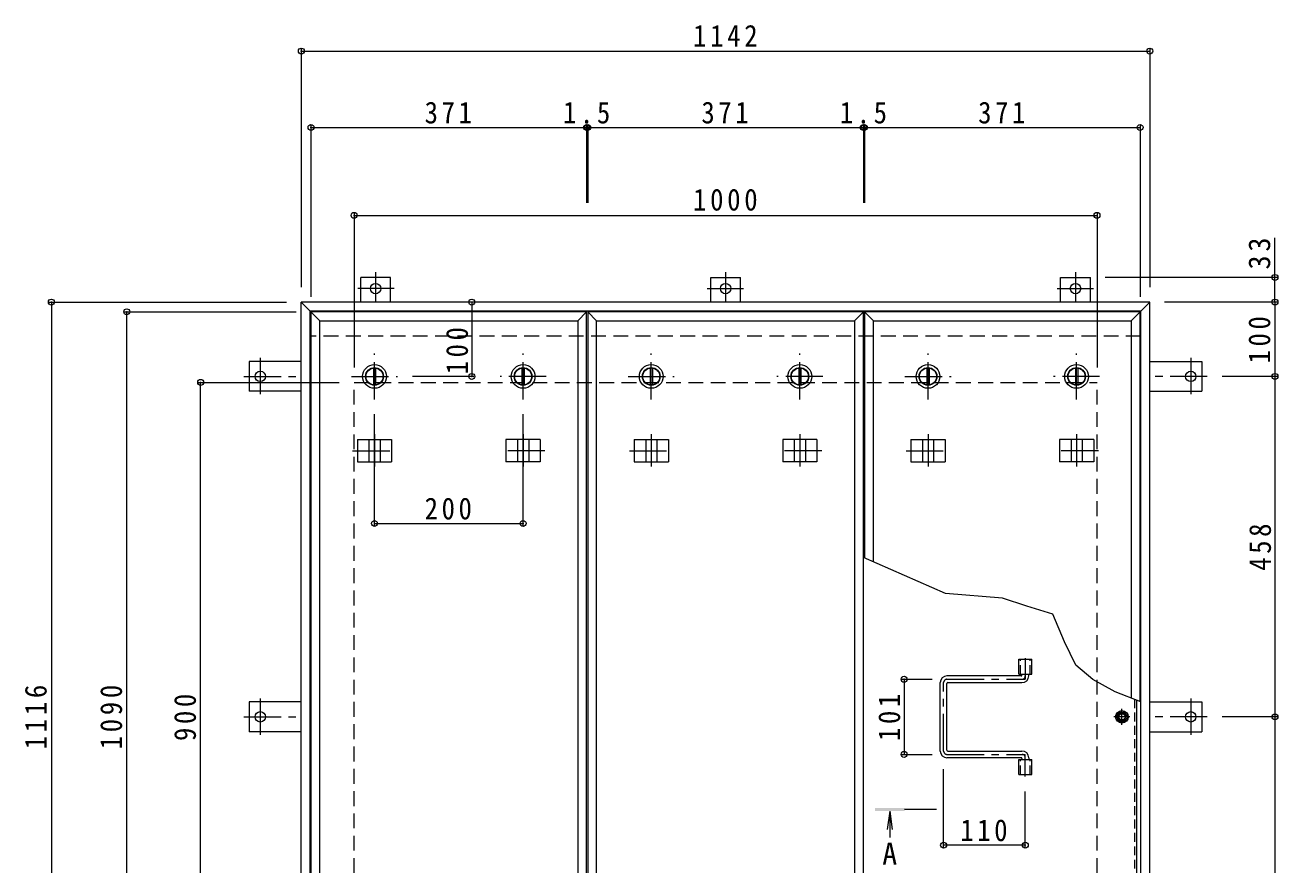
# Model space of a CAD drawing. Units: millimetres at full size, sheet at 1:10. Extents: x -2620 to 2719, y -1962 to 1752.
# Drawn here: x -2238 to -552, y 334 to 1464 of the extents above; entities that cross this region are included whole.
import ezdxf
from ezdxf.enums import TextEntityAlignment as Align

# ---------------------------------------------------------------- set-up
doc = ezdxf.new("R2010")
doc.units = ezdxf.units.MM
doc.header["$LTSCALE"] = 10
doc.header["$PDMODE"] = 32
doc.header["$PDSIZE"] = 8
for name, pattern in [('CHAIN1', [8, 5, -1, 1, -1]), ('DASHED1', [1.8, 1.2, -0.6]), ('DASHED2', [3, 2, -1])]:
    doc.linetypes.add(name, pattern=pattern)
for name, color, linetype, lineweight in [('0-1_躯体', 2, 'DASHED2', 9), ('0-2_仕上', 3, 'Continuous', 9), ('0-3_建具', 4, 'Continuous', 9), ('0-5_寸法', 7, 'DASHED1', 9), ('0-6_ハッチ', 6, 'Continuous', 9), ('0-7', 5, 'Continuous', 5), ('0-A', 3, 'CHAIN1', 9), ('0-B', 2, 'Continuous', 9), ('0-C', 2, 'Continuous', 9), ('0-E', 3, 'Continuous', 9), ('0-F', 7, 'Continuous', 9)]:
    doc.layers.add(name, color=color, linetype=linetype, lineweight=lineweight)
doc.styles.add('ＭＳ ゴシック', font='')
doc.styles.get('ＭＳ ゴシック').set_extended_font_data('MS Gothic')

msp = doc.modelspace()

# ---------------------------------------------------------------- linework, layer by layer
at = {"layer": '0-1_躯体'}
for p, q in [((-736.53, 1045.44), (-1854.53, 1045.44)), ((-1795.53, 983.44), (-795.53, 983.44)), ((-1795.53, 83.44), (-1795.53, 983.44)), ((-795.53, 83.44), (-795.53, 983.44))]:
    msp.add_line(p, q, dxfattribs=at)
at = {"layer": '0-2_仕上'}
for p, q in [((-1841.53, 1066.44), (-1853.53, 1078.44)), ((-1482.53, 1078.44), (-1853.53, 1078.44)), ((-1853.53, 1078.44), (-1853.53, -11.56)), ((-1841.53, 1066.44), (-1494.53, 1066.44)), ((-1841.53, 0.44), (-1841.53, 1066.44)), ((-1494.53, 1066.44), (-1482.53, 1078.44)), ((-1494.53, 1066.44), (-1494.53, 0.44)), ((-1482.53, -11.56), (-1482.53, 1078.44)), ((-1469.03, 1066.44), (-1481.03, 1078.44)), ((-1110.03, 1078.44), (-1481.03, 1078.44)), ((-1481.03, 1078.44), (-1481.03, -11.56)), ((-1469.03, 1066.44), (-1122.03, 1066.44)), ((-1469.03, 0.44), (-1469.03, 1066.44)), ((-1122.03, 1066.44), (-1110.03, 1078.44)), ((-1122.03, 1066.44), (-1122.03, 0.44)), ((-1110.03, -11.56), (-1110.03, 1078.44)), ((-1096.53, 1066.44), (-1108.53, 1078.44)), ((-737.53, 1078.44), (-1108.53, 1078.44)), ((-1108.53, 1078.44), (-1108.53, 747.2)), ((-1096.53, 741.96), (-1096.53, 1066.44)), ((-749.53, 1066.44), (-737.53, 1078.44)), ((-737.53, 554.21), (-737.53, 1078.44)), ((-900.68, 590.94), (-900.68, 610.94)), ((-900.68, 610.94), (-883.38, 610.94)), ((-883.38, 590.94), (-883.38, 610.94)), ((-900.68, 590.94), (-883.38, 590.94)), ((-900.68, 455.94), (-900.68, 475.94)), ((-900.68, 475.94), (-883.38, 475.94)), ((-883.38, 455.94), (-883.38, 475.94)), ((-900.68, 455.94), (-883.38, 455.94))]:
    msp.add_line(p, q, dxfattribs=at)
at = {"layer": '0-2_仕上', "linetype": 'DASHED1'}
for p, q in [((-898.38, 590.94), (-898.38, 610.94)), ((-885.68, 590.94), (-885.68, 610.94)), ((-898.38, 455.94), (-898.38, 475.94)), ((-885.68, 455.94), (-885.68, 475.94))]:
    msp.add_line(p, q, dxfattribs=at)
at = {"layer": '0-2_仕上', "color": 4}
for q in [(-1077.8, 381.77), (-1074.53, 370.96), (-1071.27, 381.77)]:
    msp.add_line((-1074.53, 406.56), q, dxfattribs=at)
at = {"layer": '0-2_仕上', "color": 4, "linetype": 'CHAIN1'}
msp.add_line((-1011.53, 408.56), (-1054.53, 408.56), dxfattribs=at)
at = {"layer": '0-2_仕上'}
msp.add_lwpolyline([(-1096.53, 1066.44), (-749.53, 1066.44), (-749.53, 558.86)], dxfattribs=at)
at = {"layer": '0-2_仕上', "color": 4}
msp.add_solid([(-1094.53, 406.56), (-1094.53, 410.56), (-1054.53, 406.56), (-1054.53, 410.56)], dxfattribs=at)
at = {"layer": '0-3_建具', "color": 2}
for p, q in [((-1866.53, 1091.44), (-1854.53, 1079.44)), ((-724.53, 1091.44), (-1866.53, 1091.44)), ((-1866.53, -24.56), (-1866.53, 1091.44)), ((-1854.53, -12.56), (-1854.53, 1079.44)), ((-736.53, -12.56), (-736.53, 1079.44)), ((-724.53, -24.56), (-724.53, 1091.44))]:
    msp.add_line(p, q, dxfattribs=at)
at = {"layer": '0-3_建具', "linetype": 'CHAIN1'}
for p, q in [((-1768.03, 913.56), (-1768.03, 870.32)), ((-1568.03, 913.56), (-1568.03, 870.32)), ((-1395.53, 913.56), (-1395.53, 870.32)), ((-1195.53, 913.56), (-1195.53, 870.32)), ((-1023.03, 913.56), (-1023.03, 870.32)), ((-823.03, 913.56), (-823.03, 870.32)), ((-1797.44, 891.44), (-1738.62, 891.44)), ((-1538.62, 891.44), (-1597.44, 891.44)), ((-1424.94, 891.44), (-1366.12, 891.44)), ((-1166.12, 891.44), (-1224.94, 891.44)), ((-1052.44, 891.44), (-993.62, 891.44)), ((-793.62, 891.44), (-852.44, 891.44))]:
    msp.add_line(p, q, dxfattribs=at)
at = {"layer": '0-3_建具'}
for p, q in [((-1791.12, 906.44), (-1744.95, 906.44)), ((-1791.12, 906.44), (-1791.12, 876.44)), ((-1775.53, 906.44), (-1775.53, 876.44)), ((-1760.53, 906.44), (-1760.53, 876.44)), ((-1744.95, 906.44), (-1744.95, 876.44)), ((-1544.95, 906.44), (-1591.12, 906.44)), ((-1591.12, 906.44), (-1591.12, 876.44)), ((-1575.53, 906.44), (-1575.53, 876.44)), ((-1560.53, 906.44), (-1560.53, 876.44)), ((-1544.95, 906.44), (-1544.95, 876.44)), ((-1418.62, 906.44), (-1372.45, 906.44)), ((-1418.62, 906.44), (-1418.62, 876.44)), ((-1403.03, 906.44), (-1403.03, 876.44)), ((-1388.03, 906.44), (-1388.03, 876.44)), ((-1372.45, 906.44), (-1372.45, 876.44)), ((-1172.45, 906.44), (-1218.62, 906.44)), ((-1218.62, 906.44), (-1218.62, 876.44)), ((-1203.03, 906.44), (-1203.03, 876.44)), ((-1188.03, 906.44), (-1188.03, 876.44)), ((-1172.45, 906.44), (-1172.45, 876.44)), ((-1046.12, 906.44), (-999.95, 906.44)), ((-1046.12, 906.44), (-1046.12, 876.44)), ((-1030.53, 906.44), (-1030.53, 876.44)), ((-1015.53, 906.44), (-1015.53, 876.44)), ((-999.95, 906.44), (-999.95, 876.44)), ((-799.95, 906.44), (-846.12, 906.44)), ((-846.12, 906.44), (-846.12, 876.44)), ((-830.53, 906.44), (-830.53, 876.44)), ((-815.53, 906.44), (-815.53, 876.44)), ((-799.95, 906.44), (-799.95, 876.44)), ((-1791.12, 876.44), (-1744.95, 876.44)), ((-1544.95, 876.44), (-1591.12, 876.44)), ((-1418.62, 876.44), (-1372.45, 876.44)), ((-1172.45, 876.44), (-1218.62, 876.44)), ((-1046.12, 876.44), (-999.95, 876.44)), ((-799.95, 876.44), (-846.12, 876.44))]:
    msp.add_line(p, q, dxfattribs=at)
at = {"layer": '0-3_建具', "color": 2}
msp.add_lwpolyline([(-724.53, 1091.44), (-736.53, 1079.44), (-1854.53, 1079.44)], dxfattribs=at)
at = {"layer": '0-5_寸法', "linetype": 'Continuous'}
for points in [[(-855.05, 671.77), (-890.01, 682.46), (-922.57, 693.26), (-999.42, 699.5), (-1110.03, 747.86)], [(-736.53, 553.82), (-771.08, 567.2), (-801.31, 583.62), (-823.88, 602.86), (-839.23, 634.31), (-855.05, 671.77)]]:
    msp.add_lwpolyline(points, dxfattribs=at)
at = {"layer": '0-6_ハッチ', "linetype": 'CHAIN1'}
for p, q in [((-892.03, 612.32), (-892.03, 583.94)), ((-1002.03, 487.45), (-1002.03, 579.43)), ((-997.52, 583.94), (-892.03, 583.94)), ((-997.52, 482.94), (-892.03, 482.94)), ((-892.03, 453.05), (-892.03, 482.94))]:
    msp.add_line(p, q, dxfattribs=at)
at = {"layer": '0-6_ハッチ'}
for p, q in [((-896.53, 589.44), (-896.53, 590.94)), ((-887.53, 588.44), (-887.53, 590.94)), ((-1006.53, 487.44), (-1006.53, 579.44)), ((-897.53, 588.44), (-997.53, 588.44)), ((-997.53, 488.44), (-997.53, 578.44)), ((-996.53, 579.44), (-896.53, 579.44)), ((-897.53, 478.44), (-997.53, 478.44)), ((-996.53, 487.44), (-896.53, 487.44)), ((-896.53, 477.44), (-896.53, 475.94)), ((-887.53, 478.44), (-887.53, 475.94))]:
    msp.add_line(p, q, dxfattribs=at)
for centre, radius, start, end in [((-997.53, 579.44), 9, 90, 180), ((-996.53, 578.44), 1, 90, 180), ((-897.53, 589.44), 1, 270, 0), ((-896.53, 588.44), 9, 270, 0), ((-997.53, 487.44), 9, 180, 270), ((-996.53, 488.44), 1, 180, 270), ((-897.53, 477.44), 1, 0, 90), ((-896.53, 478.44), 9, 0, 90)]:
    msp.add_arc(centre, radius, start, end, dxfattribs=at)
at = {"layer": '0-6_ハッチ', "linetype": 'CHAIN1'}
for centre, radius, start, end in [((-997.52, 579.43), 4.51, 90, 180), ((-896.53, 588.44), 4.5, 270.29569, 0), ((-997.52, 487.45), 4.51, 180, 270), ((-896.53, 478.44), 4.5, 0, 89.70431)]:
    msp.add_arc(centre, radius, start, end, dxfattribs=at)
at = {"layer": '0-7'}
for radius in [5, 4.19]:
    msp.add_circle((-762.03, 533.44), radius, dxfattribs=at)
at = {"layer": '0-A', "linetype": 'DASHED1'}
msp.add_line((-745.23, 557.19), (-745.23, 33.14), dxfattribs=at)
at = {"layer": '0-A'}
for p, q in [((-762.03, 522.76), (-762.03, 544.12)), ((-751.35, 533.44), (-772.71, 533.44))]:
    msp.add_line(p, q, dxfattribs=at)
at = {"layer": '0-A', "linetype": 'Continuous'}
msp.add_line((-742.03, 29.94), (-742.03, 555.95), dxfattribs=at)
at = {"layer": '0-B'}
for p, q in [((-769.53, 533.44), (-765.78, 539.94)), ((-765.78, 539.94), (-758.29, 539.94)), ((-754.53, 533.44), (-758.29, 539.94)), ((-769.53, 533.44), (-765.78, 526.94)), ((-765.78, 526.94), (-758.29, 526.94)), ((-754.53, 533.44), (-758.29, 526.94))]:
    msp.add_line(p, q, dxfattribs=at)
for radius in [8.5, 6.5]:
    msp.add_circle((-762.03, 533.44), radius, dxfattribs=at)
at = {"layer": '0-C', "linetype": 'CHAIN1'}
for p, q in [((-1768.03, 960.44), (-1768.03, 1022.44)), ((-1568.03, 960.44), (-1568.03, 1022.44)), ((-1395.53, 960.44), (-1395.53, 1022.44)), ((-1195.53, 960.44), (-1195.53, 1022.44)), ((-1023.03, 960.44), (-1023.03, 1022.44)), ((-823.03, 960.44), (-823.03, 1022.44)), ((-1799.03, 991.44), (-1737.03, 991.44)), ((-1537.03, 991.44), (-1599.03, 991.44)), ((-1426.53, 991.44), (-1364.53, 991.44)), ((-1164.53, 991.44), (-1226.53, 991.44)), ((-1054.03, 991.44), (-992.03, 991.44)), ((-792.03, 991.44), (-854.03, 991.44))]:
    msp.add_line(p, q, dxfattribs=at)
at = {"layer": '0-C'}
for p, q in [((-1769.53, 1002.84), (-1769.53, 980.04)), ((-1766.53, 1002.84), (-1766.53, 980.04)), ((-1569.53, 1002.84), (-1569.53, 980.04)), ((-1566.53, 1002.84), (-1566.53, 980.04)), ((-1397.03, 1002.84), (-1397.03, 980.04)), ((-1394.03, 1002.84), (-1394.03, 980.04)), ((-1197.03, 1002.84), (-1197.03, 980.04)), ((-1194.03, 1002.84), (-1194.03, 980.04)), ((-1024.53, 1002.84), (-1024.53, 980.04)), ((-1021.53, 1002.84), (-1021.53, 980.04)), ((-824.53, 1002.84), (-824.53, 980.04)), ((-821.53, 1002.84), (-821.53, 980.04))]:
    msp.add_line(p, q, dxfattribs=at)
for centre, radius in [((-1768.03, 991.44), 16), ((-1768.03, 991.44), 12), ((-1768.03, 991.44), 11.5), ((-1568.03, 991.44), 16), ((-1568.03, 991.44), 12), ((-1568.03, 991.44), 11.5), ((-1395.53, 991.44), 16), ((-1395.53, 991.44), 12), ((-1395.53, 991.44), 11.5), ((-1195.53, 991.44), 16), ((-1195.53, 991.44), 12), ((-1195.53, 991.44), 11.5), ((-1023.03, 991.44), 16), ((-1023.03, 991.44), 12), ((-1023.03, 991.44), 11.5), ((-823.03, 991.44), 16), ((-823.03, 991.44), 12), ((-823.03, 991.44), 11.5)]:
    msp.add_circle(centre, radius, dxfattribs=at)
at = {"layer": '0-E', "linetype": 'CHAIN1'}
for p, q in [((-1766.53, 1131.8), (-1766.53, 1091.64)), ((-1295.53, 1131.8), (-1295.53, 1091.64)), ((-824.53, 1131.8), (-824.53, 1091.64)), ((-1741.69, 1109.64), (-1790.58, 1109.64)), ((-1320.37, 1109.64), (-1271.49, 1109.64)), ((-849.37, 1109.64), (-800.49, 1109.64)), ((-1921.73, 1016.28), (-1921.73, 967.39)), ((-669.33, 1016.28), (-669.33, 967.39)), ((-1943.89, 991.44), (-1866.53, 991.44)), ((-647.17, 991.44), (-724.53, 991.44)), ((-1921.73, 558.28), (-1921.73, 509.39)), ((-669.33, 558.28), (-669.33, 509.39)), ((-1943.89, 533.44), (-1866.53, 533.44)), ((-647.17, 533.44), (-724.53, 533.44))]:
    msp.add_line(p, q, dxfattribs=at)
at = {"layer": '0-E'}
for p, q in [((-1746.53, 1124.64), (-1786.53, 1124.64)), ((-1786.53, 1091.44), (-1786.53, 1124.64)), ((-1746.53, 1091.44), (-1746.53, 1124.64)), ((-1315.53, 1124.64), (-1275.53, 1124.64)), ((-1315.53, 1091.44), (-1315.53, 1124.64)), ((-1275.53, 1091.44), (-1275.53, 1124.64)), ((-844.53, 1124.64), (-804.53, 1124.64)), ((-844.53, 1091.44), (-844.53, 1124.64)), ((-804.53, 1091.44), (-804.53, 1124.64)), ((-1936.73, 1011.44), (-1936.73, 971.44)), ((-1866.53, 1011.44), (-1936.73, 1011.44)), ((-724.53, 1011.44), (-654.33, 1011.44)), ((-654.33, 1011.44), (-654.33, 971.44)), ((-1866.53, 971.44), (-1936.73, 971.44)), ((-724.53, 971.44), (-654.33, 971.44)), ((-1936.73, 553.44), (-1936.73, 513.44)), ((-1866.53, 553.44), (-1936.73, 553.44)), ((-724.53, 553.44), (-654.33, 553.44)), ((-654.33, 553.44), (-654.33, 513.44)), ((-1866.53, 513.44), (-1936.73, 513.44)), ((-724.53, 513.44), (-654.33, 513.44))]:
    msp.add_line(p, q, dxfattribs=at)
for centre in [(-1766.53, 1109.64), (-1295.53, 1109.64), (-824.53, 1109.64), (-1921.73, 991.44), (-669.33, 991.44), (-1921.73, 533.44), (-669.33, 533.44)]:
    msp.add_circle(centre, 7, dxfattribs=at)
at = {"layer": '0-F'}
for p, q in [((-1866.53, 1432.15), (-1866.53, 1111.44)), ((-1866.53, 1429.15), (-724.53, 1429.15)), ((-724.53, 1432.15), (-724.53, 1111.44)), ((-1853.53, 1329.36), (-1853.53, 1098.44)), ((-1853.53, 1326.36), (-1482.53, 1326.36)), ((-1482.53, 1329.36), (-1482.53, 1225)), ((-1482.53, 1326.36), (-1481.03, 1326.36)), ((-1481.03, 1329.36), (-1481.03, 1225)), ((-1481.03, 1326.36), (-1110.03, 1326.36)), ((-1110.03, 1329.36), (-1110.03, 1225)), ((-1110.03, 1326.36), (-1108.53, 1326.36)), ((-1108.53, 1329.36), (-1108.53, 1225)), ((-1108.53, 1326.36), (-737.53, 1326.36)), ((-737.53, 1329.36), (-737.53, 1098.44)), ((-1795.53, 1211.16), (-1795.53, 1003.44)), ((-1795.53, 1208.16), (-795.53, 1208.16)), ((-795.53, 1211.16), (-795.53, 1003.44)), ((-556.01, 1124.64), (-556.01, 1177.8)), ((-553.01, 1124.64), (-784.53, 1124.64)), ((-556.01, 1091.44), (-556.01, 1124.64)), ((-2205.94, 1091.44), (-1886.53, 1091.44)), ((-2202.94, 1091.44), (-2202.94, -24.56)), ((-1637.12, 1091.44), (-1637.12, 991.44)), ((-553.01, 1091.44), (-704.53, 1091.44)), ((-556.01, 1091.44), (-556.01, 991.44)), ((-2104.49, 1078.44), (-1873.53, 1078.44)), ((-2101.49, -11.56), (-2101.49, 1078.44)), ((-2005.04, 983.44), (-1815.53, 983.44)), ((-2002.04, 83.44), (-2002.04, 983.44)), ((-1634.12, 991.44), (-1717.03, 991.44)), ((-553.01, 991.44), (-627.17, 991.44)), ((-556.01, 991.44), (-556.01, 533.44)), ((-1768.03, 790.61), (-1768.03, 940.44)), ((-1568.03, 790.61), (-1568.03, 940.44)), ((-1768.03, 793.61), (-1568.03, 793.61)), ((-1058.17, 583.94), (-1017.52, 583.94)), ((-1055.17, 583.94), (-1055.17, 482.94)), ((-553.01, 533.44), (-627.17, 533.44)), ((-556.01, 533.44), (-556.01, 75.44)), ((-1058.17, 482.94), (-1017.52, 482.94)), ((-1002.03, 357.79), (-1002.03, 462.94)), ((-892.03, 357.79), (-892.03, 433.05)), ((-892.03, 360.79), (-1002.03, 360.79))]:
    msp.add_line(p, q, dxfattribs=at)
for p in [(-1866.53, 1429.15), (-724.53, 1429.15), (-1853.53, 1326.36), (-1482.53, 1326.36), (-1481.03, 1326.36), (-1110.03, 1326.36), (-1108.53, 1326.36), (-737.53, 1326.36), (-1795.53, 1208.16), (-795.53, 1208.16), (-556.01, 1124.64), (-2202.94, 1091.44), (-2101.49, 1078.44), (-1637.12, 1091.44), (-556.01, 1091.44), (-1637.12, 991.44), (-556.01, 991.44), (-2002.04, 983.44), (-1768.03, 793.61), (-1568.03, 793.61), (-1055.17, 583.94), (-556.01, 533.44), (-1055.17, 482.94), (-1002.03, 360.79), (-892.03, 360.79)]:
    msp.add_point(p, dxfattribs=at)

# ---------------------------------------------------------------- texts
at = {"layer": '0-5_寸法', "color": 2, "style": 'ＭＳ ゴシック'}
msp.add_text('A', height=29.33, dxfattribs=at).set_placement((-1084.53, 325.86), align=Align.BOTTOM_LEFT)
at = {"layer": '0-F', "color": 2, "char_height": 29.33, "attachment_point": 7, "style": 'ＭＳ ゴシック'}
for s, insert in [('\\T1.28;\\W0.9;1142', (-1339.28, 1435.15)), ('\\T1.27;\\W0.9;371', (-1700.53, 1331.36)), ('\\T1.27;\\W0.9;1.5', (-1514.28, 1331.36)), ('\\T1.27;\\W0.9;371', (-1328.03, 1331.36)), ('\\T1.27;\\W0.9;1.5', (-1141.78, 1331.36)), ('\\T1.27;\\W0.9;371', (-955.53, 1331.36)), ('\\T1.28;\\W0.9;1000', (-1339.28, 1214.16)), ('\\T1.27;\\W0.9;200', (-1700.53, 798.61)), ('\\T1.27;\\W0.9;110', (-979.53, 365.79))]:
    msp.add_mtext(s, dxfattribs=dict(at, insert=insert))
at = {"layer": '0-F', "color": 2, "char_height": 29.33, "attachment_point": 7, "rotation": 90, "style": 'ＭＳ ゴシック'}
for s, insert in [('\\T1.27;\\W0.95;33', (-562.01, 1135.3)), ('\\T1.27;\\W0.9;100', (-562.01, 1008.94)), ('\\T1.27;\\W0.9;100', (-1641.91, 994.22)), ('\\T1.27;\\W0.9;458', (-561.01, 729.94)), ('\\T1.28;\\W0.9;1116', (-2208.94, 489.69)), ('\\T1.28;\\W0.9;1090', (-2107.49, 489.69)), ('\\T1.27;\\W0.9;900', (-2008.04, 500.94)), ('\\T1.27;\\W0.9;101', (-1060.17, 500.94))]:
    msp.add_mtext(s, dxfattribs=dict(at, insert=insert))

doc.saveas('drawing.dxf')
